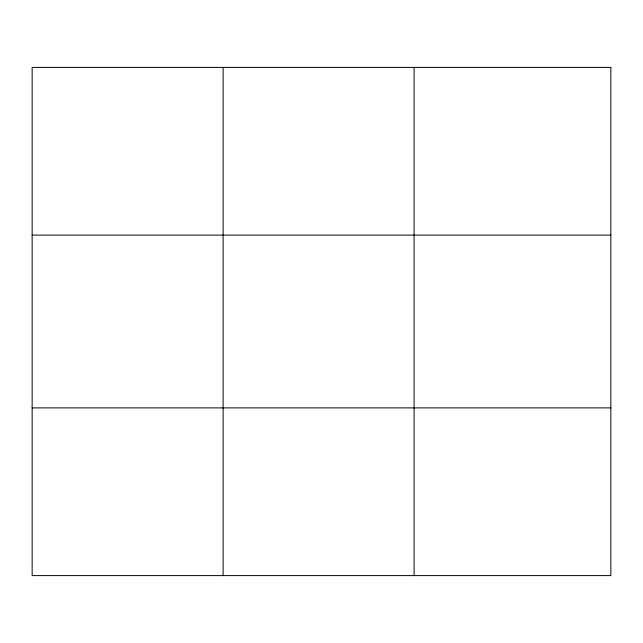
<?xml version="1.0" encoding="UTF-8"?>
<svg xmlns="http://www.w3.org/2000/svg" width="643" height="643" viewBox="0 0 643 643"><rect width="100%" height="100%" fill="white"/><g stroke="black" fill="none" stroke-linecap="round" stroke-linejoin="round"><path stroke-width="0.96" d="M223.121 575.598L223.121 67.402M414.092 575.598L414.092 67.402M32.15 235.105L610.85 235.105M32.15 407.895L610.85 407.895M610.85 67.402L610.85 575.598L32.15 575.598L32.15 67.402L610.85 67.402"/></g></svg>
